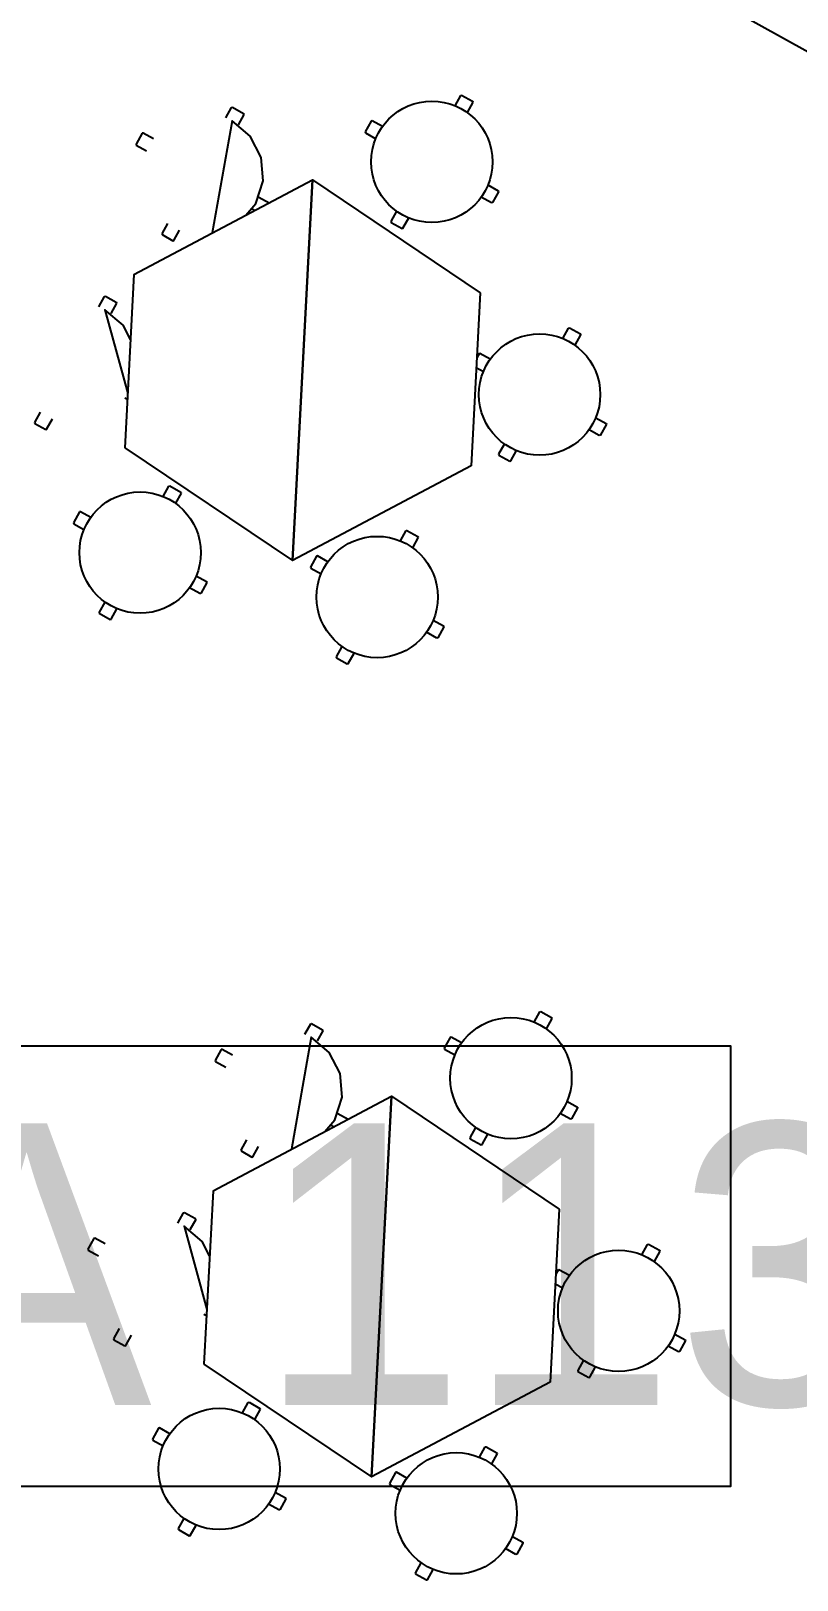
# Model space of a CAD drawing. Header units: metres. Extents: x 2.5 to 42.6, y 0.9 to 31.9.
# Drawn here: x 32.105 to 32.975, y 17.444 to 19.203 of the extents above; entities that cross this region are included whole.
import ezdxf

# ---------------------------------------------------------------- set-up
doc = ezdxf.new("R2010")
doc.units = ezdxf.units.M
for name, color, linetype in [('ARREDI', 9, 'Continuous'), ('PARETI_STRUTTURE', 7, 'Continuous'), ('WAYFINDING_RIQUADRI', 7, 'Continuous'), ('WAYFINDING_TESTI', 7, 'Continuous')]:
    doc.layers.add(name, color=color, linetype=linetype)

msp = doc.modelspace()

# ---------------------------------------------------------------- linework, layer by layer
at = {"layer": 'ARREDI'}
for points in [[(32.5867, 19.1178), (32.5932, 19.1295)], [(32.5932, 19.1295), (32.5942, 19.1298)], [(32.5942, 19.1298), (32.6066, 19.123)], [(32.6069, 19.1219), (32.6004, 19.1102)], [(32.6066, 19.123), (32.6069, 19.1219)], [(32.3265, 19.1039), (32.333, 19.1157)], [(32.333, 19.1157), (32.3341, 19.116)], [(32.3341, 19.116), (32.3465, 19.1091)], [(32.3468, 19.108), (32.3403, 19.0963)], [(32.3465, 19.1091), (32.3468, 19.108)], [(32.2324, 19.0868), (32.2314, 19.0865)], [(32.2442, 19.0803), (32.2324, 19.0868)], [(32.3492, 18.9936), (32.3605, 19.0068), (32.3687, 19.0324), (32.3664, 19.0592), (32.3541, 19.0831), (32.3336, 19.1005), (32.3111, 18.9733)], [(32.4915, 19.1004), (32.4846, 19.088)], [(32.4846, 19.088), (32.4849, 19.0869)], [(32.4849, 19.0869), (32.4967, 19.0804)], [(32.4926, 19.1007), (32.4915, 19.1004)], [(32.5043, 19.0942), (32.4926, 19.1007)], [(32.2314, 19.0865), (32.2245, 19.0741)], [(32.2245, 19.0741), (32.2248, 19.073)], [(32.2248, 19.073), (32.2365, 19.0665)], [(32.2221, 18.926), (32.4249, 19.0337), (32.4022, 18.6012), (32.4249, 19.0337), (32.6153, 18.9055)], [(32.6241, 19.0278), (32.6358, 19.0213)], [(32.6361, 19.0202), (32.6292, 19.0078)], [(32.6358, 19.0213), (32.6361, 19.0202)], [(32.3589, 18.9987), (32.3563, 19.0002)], [(32.3639, 19.014), (32.3755, 19.0075)], [(32.6282, 19.0075), (32.6164, 19.014)], [(32.6292, 19.0079), (32.6282, 19.0075)], [(32.2601, 18.9842), (32.2536, 18.9725)], [(32.5203, 18.9981), (32.5138, 18.9863)], [(32.5138, 18.9863), (32.5141, 18.9853)], [(32.5141, 18.9853), (32.5265, 18.9784)], [(32.5276, 18.9787), (32.5341, 18.9904)], [(32.2536, 18.9725), (32.254, 18.9714)], [(32.254, 18.9714), (32.2664, 18.9645)], [(32.2664, 18.9645), (32.2674, 18.9648)], [(32.2674, 18.9648), (32.2739, 18.9766)], [(32.5265, 18.9784), (32.5276, 18.9787)], [(32.2221, 18.926), (32.2118, 18.7294)], [(32.1821, 18.8895), (32.1886, 18.9013)], [(32.1886, 18.9013), (32.1897, 18.9016)], [(32.1897, 18.9016), (32.2021, 18.8947)], [(32.2024, 18.8936), (32.1959, 18.8819)], [(32.2021, 18.8947), (32.2024, 18.8936)], [(32.6153, 18.9055), (32.605, 18.7089)], [(32.2182, 18.8522), (32.2097, 18.8687), (32.1892, 18.8861), (32.215, 18.7912)], [(32.709, 18.8535), (32.7155, 18.8652)], [(32.7155, 18.8652), (32.7166, 18.8655)], [(32.7166, 18.8655), (32.729, 18.8587)], [(32.729, 18.8587), (32.7293, 18.8576)], [(32.7293, 18.8576), (32.7228, 18.8459)], [(32.6139, 18.8361), (32.6114, 18.8316)], [(32.615, 18.8364), (32.6139, 18.8361)], [(32.6267, 18.8299), (32.6149, 18.8364)], [(32.6108, 18.8207), (32.619, 18.8161)], [(32.2147, 18.7842), (32.2118, 18.7858)], [(32.1157, 18.7698), (32.1092, 18.7581)], [(32.1092, 18.7581), (32.1095, 18.757)], [(32.1095, 18.757), (32.1219, 18.7501)], [(32.123, 18.7504), (32.1295, 18.7622)], [(32.7464, 18.7635), (32.7582, 18.757)], [(32.7585, 18.756), (32.7516, 18.7435)], [(32.7582, 18.757), (32.7585, 18.756)], [(32.1219, 18.7501), (32.123, 18.7504)], [(32.7505, 18.7432), (32.7388, 18.7497)], [(32.7516, 18.7436), (32.7505, 18.7432)], [(32.2118, 18.7294), (32.4022, 18.6012)], [(32.6427, 18.7338), (32.6362, 18.722)], [(32.6362, 18.722), (32.6365, 18.721)], [(32.6365, 18.721), (32.6489, 18.7141)], [(32.6499, 18.7144), (32.6564, 18.7261)], [(32.605, 18.7089), (32.4022, 18.6012)], [(32.6489, 18.7141), (32.6499, 18.7144)], [(32.2554, 18.674), (32.2619, 18.6857)], [(32.2619, 18.6857), (32.263, 18.686)], [(32.263, 18.686), (32.2754, 18.6791)], [(32.2757, 18.678), (32.2692, 18.6663)], [(32.2754, 18.6791), (32.2757, 18.6781)], [(32.1602, 18.6565), (32.1534, 18.6441)], [(32.1613, 18.6568), (32.1602, 18.6565)], [(32.173, 18.6503), (32.1613, 18.6568)], [(32.1534, 18.6441), (32.1537, 18.6431)], [(32.1537, 18.6431), (32.1654, 18.6366)], [(32.5246, 18.6236), (32.5311, 18.6353)], [(32.5311, 18.6353), (32.5321, 18.6356)], [(32.5321, 18.6356), (32.5446, 18.6287)], [(32.5449, 18.6277), (32.5384, 18.6159)], [(32.5445, 18.6287), (32.5449, 18.6277)], [(32.4294, 18.6062), (32.4226, 18.5937)], [(32.4305, 18.6065), (32.4294, 18.6062)], [(32.4422, 18.6), (32.4305, 18.6065)], [(32.2928, 18.584), (32.3045, 18.5775)], [(32.3045, 18.5775), (32.3048, 18.5764)], [(32.4226, 18.5938), (32.4229, 18.5927)], [(32.4229, 18.5927), (32.4346, 18.5862)], [(32.2969, 18.5637), (32.2852, 18.5702)], [(32.2979, 18.564), (32.2969, 18.5637)], [(32.3048, 18.5764), (32.2979, 18.564)], [(32.189, 18.5542), (32.1825, 18.5425)], [(32.1825, 18.5425), (32.1828, 18.5414)], [(32.1828, 18.5414), (32.1952, 18.5345)], [(32.1963, 18.5348), (32.2028, 18.5466)], [(32.1952, 18.5345), (32.1963, 18.5348)], [(32.562, 18.5336), (32.5737, 18.5271)], [(32.574, 18.526), (32.5671, 18.5136)], [(32.5737, 18.5271), (32.574, 18.526)], [(32.5661, 18.5133), (32.5543, 18.5198)], [(32.5671, 18.5136), (32.5661, 18.5133)], [(32.4582, 18.5038), (32.4517, 18.4921)], [(32.4517, 18.4921), (32.452, 18.491)], [(32.452, 18.491), (32.4644, 18.4842)], [(32.4655, 18.4845), (32.472, 18.4962)], [(32.4644, 18.4842), (32.4655, 18.4845)], [(32.6765, 18.0772), (32.683, 18.0889)], [(32.683, 18.0889), (32.684, 18.0892)], [(32.684, 18.0892), (32.6964, 18.0824)], [(32.4163, 18.0633), (32.4228, 18.0751)], [(32.4228, 18.0751), (32.4239, 18.0754)], [(32.4239, 18.0754), (32.4363, 18.0685)], [(32.4366, 18.0674), (32.4301, 18.0557)], [(32.4363, 18.0685), (32.4366, 18.0674)], [(32.6967, 18.0813), (32.6902, 18.0696)], [(32.6964, 18.0824), (32.6967, 18.0813)], [(32.439, 17.953), (32.4503, 17.9662), (32.4585, 17.9918), (32.4562, 18.0186), (32.4439, 18.0425), (32.4234, 18.0599), (32.4009, 17.9327)], [(32.5813, 18.0598), (32.5744, 18.0474)], [(32.5824, 18.0601), (32.5813, 18.0598)], [(32.5941, 18.0536), (32.5824, 18.0601)], [(32.3212, 18.0459), (32.3143, 18.0335)], [(32.3143, 18.0335), (32.3146, 18.0325)], [(32.3146, 18.0325), (32.3263, 18.026)], [(32.3222, 18.0462), (32.3212, 18.0459)], [(32.334, 18.0397), (32.3222, 18.0462)], [(32.5744, 18.0474), (32.5747, 18.0463)], [(32.5747, 18.0463), (32.5865, 18.0398)], [(32.3119, 17.8855), (32.5146, 17.9931), (32.492, 17.5606), (32.5146, 17.9931), (32.7051, 17.8649)], [(32.7138, 17.9872), (32.7256, 17.9807)], [(32.7259, 17.9797), (32.719, 17.9672)], [(32.7256, 17.9807), (32.7259, 17.9797)], [(32.4537, 17.9734), (32.4653, 17.9669)], [(32.7179, 17.9669), (32.7062, 17.9734)], [(32.719, 17.9673), (32.7179, 17.9669)], [(32.3499, 17.9436), (32.3434, 17.9319)], [(32.4487, 17.9581), (32.4461, 17.9596)], [(32.6101, 17.9575), (32.6036, 17.9457)], [(32.6036, 17.9457), (32.6039, 17.9447)], [(32.6039, 17.9447), (32.6163, 17.9378)], [(32.6174, 17.9381), (32.6239, 17.9498)], [(32.3434, 17.9319), (32.3437, 17.9308)], [(32.3437, 17.9308), (32.3561, 17.9239)], [(32.3572, 17.9242), (32.3637, 17.936)], [(32.6163, 17.9378), (32.6174, 17.9381)], [(32.3561, 17.9239), (32.3572, 17.9242)], [(32.3119, 17.8854), (32.3016, 17.6888)], [(32.2719, 17.849), (32.2784, 17.8607)], [(32.2784, 17.8607), (32.2795, 17.861)], [(32.2795, 17.861), (32.2919, 17.8541)], [(32.7051, 17.8649), (32.6948, 17.6683)], [(32.308, 17.8116), (32.2995, 17.8281), (32.279, 17.8455), (32.3048, 17.7506)], [(32.2922, 17.853), (32.2857, 17.8413)], [(32.2918, 17.8541), (32.2922, 17.853)], [(32.1767, 17.8315), (32.1699, 17.8191)], [(32.1778, 17.8318), (32.1767, 17.8315)], [(32.1895, 17.8253), (32.1778, 17.8318)], [(32.7988, 17.8129), (32.8053, 17.8246)], [(32.8053, 17.8246), (32.8064, 17.8249)], [(32.8064, 17.825), (32.8188, 17.8181)], [(32.1699, 17.8191), (32.1702, 17.8181)], [(32.1702, 17.8181), (32.1819, 17.8116)], [(32.8191, 17.817), (32.8126, 17.8053)], [(32.8188, 17.8181), (32.8191, 17.817)], [(32.7037, 17.7955), (32.7012, 17.791)], [(32.7047, 17.7958), (32.7037, 17.7955)], [(32.7165, 17.7893), (32.7047, 17.7958)], [(32.7006, 17.7801), (32.7088, 17.7755)], [(32.3045, 17.7436), (32.3016, 17.7452)], [(32.2055, 17.7292), (32.199, 17.7175)], [(32.199, 17.7175), (32.1993, 17.7164)], [(32.1993, 17.7164), (32.2117, 17.7095)], [(32.2128, 17.7098), (32.2193, 17.7216)], [(32.8362, 17.7229), (32.848, 17.7164)], [(32.8483, 17.7154), (32.8414, 17.703)], [(32.8479, 17.7164), (32.8483, 17.7154)], [(32.2117, 17.7095), (32.2128, 17.7098)], [(32.8403, 17.7027), (32.8286, 17.7092)], [(32.8414, 17.703), (32.8403, 17.7027)], [(32.3016, 17.6888), (32.492, 17.5606)], [(32.7325, 17.6932), (32.726, 17.6814)], [(32.726, 17.6814), (32.7263, 17.6804)], [(32.7263, 17.6804), (32.7387, 17.6735)], [(32.7397, 17.6738), (32.7462, 17.6855)], [(32.6948, 17.6683), (32.492, 17.5606)], [(32.7387, 17.6735), (32.7397, 17.6738)], [(32.3452, 17.6334), (32.3517, 17.6451)], [(32.3517, 17.6451), (32.3528, 17.6454)], [(32.3528, 17.6454), (32.3652, 17.6385)], [(32.3655, 17.6375), (32.359, 17.6257)], [(32.3651, 17.6385), (32.3655, 17.6375)], [(32.25, 17.6159), (32.2432, 17.6035)], [(32.2511, 17.6162), (32.25, 17.6159)], [(32.2628, 17.6097), (32.2511, 17.6162)], [(32.2432, 17.6035), (32.2435, 17.6025)], [(32.2435, 17.6025), (32.2552, 17.596)], [(32.6144, 17.583), (32.6209, 17.5947)], [(32.6209, 17.5947), (32.6219, 17.595)], [(32.6219, 17.595), (32.6343, 17.5881)], [(32.6346, 17.5871), (32.6281, 17.5754)], [(32.6343, 17.5881), (32.6346, 17.5871)], [(32.5192, 17.5656), (32.5123, 17.5532)], [(32.5203, 17.5659), (32.5192, 17.5656)], [(32.532, 17.5594), (32.5203, 17.5659)], [(32.3826, 17.5434), (32.3943, 17.5369)], [(32.5123, 17.5532), (32.5127, 17.5521)], [(32.5127, 17.5521), (32.5244, 17.5456)], [(32.3867, 17.5231), (32.3749, 17.5296)], [(32.3877, 17.5234), (32.3867, 17.5231)], [(32.3946, 17.5358), (32.3877, 17.5234)], [(32.3943, 17.5369), (32.3946, 17.5358)], [(32.2788, 17.5136), (32.2723, 17.5019)], [(32.2861, 17.4943), (32.2926, 17.506)], [(32.2723, 17.5019), (32.2726, 17.5008)], [(32.2726, 17.5008), (32.285, 17.4939)], [(32.285, 17.4939), (32.2861, 17.4942)], [(32.6518, 17.493), (32.6635, 17.4865)], [(32.6635, 17.4865), (32.6638, 17.4854)], [(32.6559, 17.4727), (32.6441, 17.4792)], [(32.6569, 17.473), (32.6559, 17.4727)], [(32.6638, 17.4854), (32.6569, 17.473)], [(32.548, 17.4632), (32.5415, 17.4515)], [(32.5415, 17.4515), (32.5418, 17.4504)], [(32.5553, 17.4439), (32.5618, 17.4556)], [(32.5418, 17.4504), (32.5542, 17.4436)], [(32.5542, 17.4436), (32.5553, 17.4439)]]:
    msp.add_lwpolyline(points, dxfattribs=at)
for centre in [(32.5604, 19.0541), (32.6827, 18.7898), (32.2291, 18.6103), (32.4983, 18.5599), (32.6502, 18.0135), (32.7725, 17.7492), (32.3189, 17.5697), (32.5881, 17.5193)]:
    msp.add_circle(centre, 0.0689, dxfattribs=at)
at = {"layer": 'PARETI_STRUTTURE'}
msp.add_lwpolyline([(31.9406, 19.7595), (31.4253, 18.8297), (31.9406, 19.7595), (34.2023, 18.506)], dxfattribs=at)
at = {"layer": 'WAYFINDING_RIQUADRI'}
msp.add_lwpolyline([(31.3, 17.55), (32.9, 17.55), (32.9, 18.05), (31.3, 18.05)], close=True, dxfattribs=at)

# ---------------------------------------------------------------- texts
at = {"layer": 'WAYFINDING_TESTI', "insert": (32.1, 17.8), "char_height": 0.32, "attachment_point": 5}
msp.add_mtext('AULA 113', dxfattribs=at)

doc.saveas('drawing.dxf')
